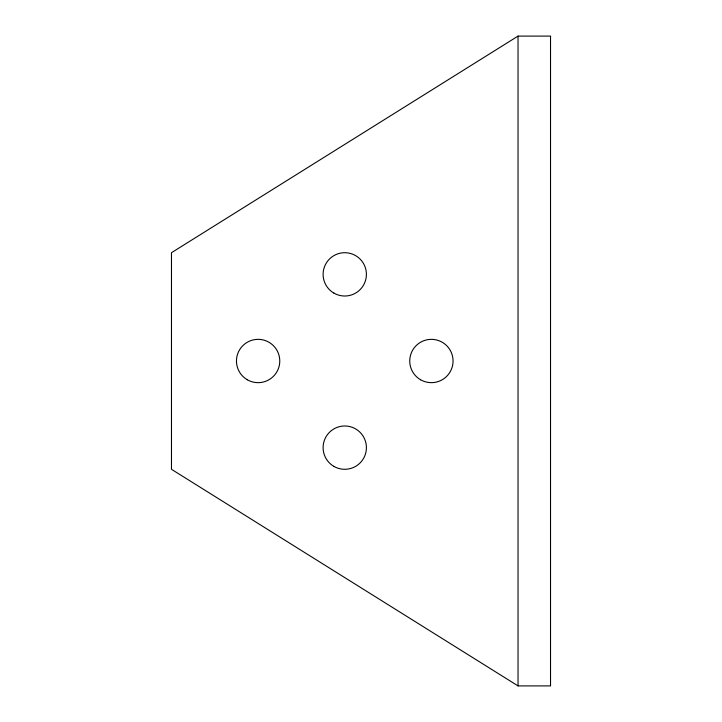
<?xml version="1.0" encoding="UTF-8"?>
<svg xmlns="http://www.w3.org/2000/svg" width="722" height="722" viewBox="0 0 722 722"><rect width="100%" height="100%" fill="white"/><g stroke="black" fill="none" stroke-linecap="round" stroke-linejoin="round"><path stroke-width="1.08" d="M518.035 36.1L171.475 252.7L171.475 469.3L518.035 685.9L550.525 685.9L550.525 36.1L518.035 36.1L518.035 685.9M247.285 379.754A21.66 21.66 0 0 0 279.775 361A21.66 21.66 0 0 0 247.285 342.246A21.66 21.66 0 0 0 247.285 379.754M333.925 293.114A21.66 21.66 0 0 0 366.415 274.36A21.66 21.66 0 0 0 333.925 255.606A21.66 21.66 0 0 0 333.925 293.114M333.925 466.394A21.66 21.66 0 0 0 366.415 447.64A21.66 21.66 0 0 0 333.925 428.886A21.66 21.66 0 0 0 333.925 466.394M420.565 379.754A21.66 21.66 0 0 0 453.055 361A21.66 21.66 0 0 0 420.565 342.246A21.66 21.66 0 0 0 420.565 379.754"/></g></svg>
